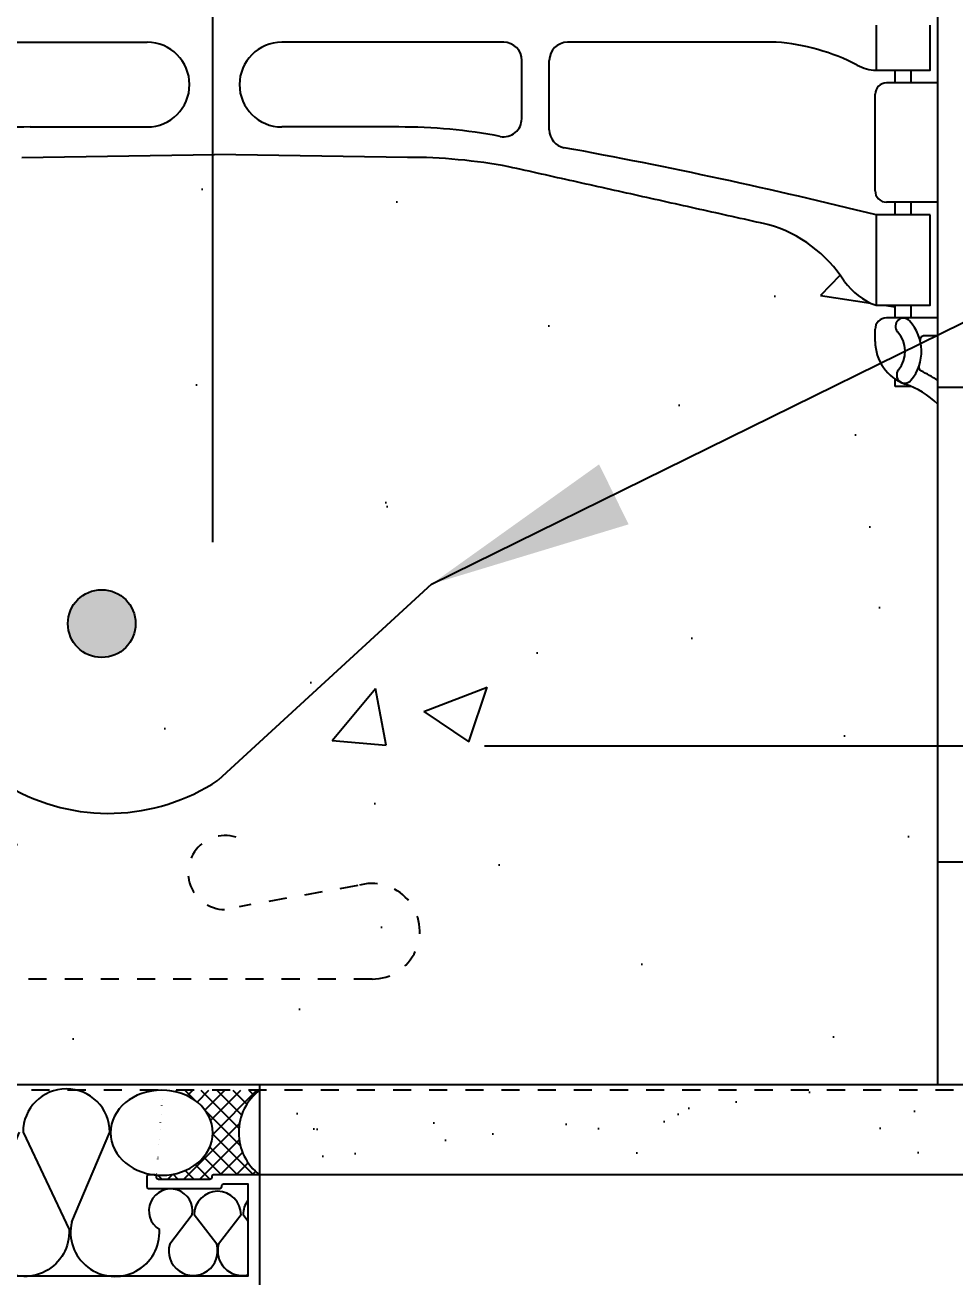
# Model space of a CAD drawing. Header units: inches. Extents: x 2782.4 to 2836.8, y 334.8 to 431.6.
# Drawn here: x 2808.41 to 2813.55, y 409.83 to 416.75 of the extents above; entities that cross this region are included whole.
import ezdxf

# ---------------------------------------------------------------- set-up
doc = ezdxf.new("R2010")
doc.units = ezdxf.units.IN
doc.header["$LTSCALE"] = 0.5
doc.header["$MEASUREMENT"] = 0
doc.linetypes.add('DASHED2', pattern=[0.375, 0.25, -0.125])
doc.layers.get('Defpoints').update_dxf_attribs({"linetype": 'CONTINUOUS'})
for name, color, linetype in [('HATCH', 12, 'CONTINUOUS'), ('LINE18', 9, 'CONTINUOUS'), ('line25', 2, 'CONTINUOUS'), ('LINE50', 5, 'CONTINUOUS'), ('LINE65', 3, 'CONTINUOUS'), ('LINE9', 9, 'CONTINUOUS'), ('TEXT', 4, 'CONTINUOUS'), ('Web_Edge', 9, 'CONTINUOUS')]:
    doc.layers.add(name, color=color, linetype=linetype)
doc.styles.add('DIM', font='romans.shx', dxfattribs={"width": 0.7})
doc.dimstyles.new('ext_12', dxfattribs={"dimscale": 12, "dimtxt": 0.09375, "dimasz": 0.09375, "dimexe": 0.09375, "dimexo": 0.0625, "dimgap": 0.0625, "dimtad": 1, "dimdec": 1, "dimzin": 3, "dimdsep": 46, "dimlunit": 4, "dimtxsty": 'DIM', "dimcen": 0.09, "dimdle": 0.09375, "dimclrt": 4, "dimadec": 0, "dimazin": 0, "dimtfac": 1, "dimtdec": 1, "dimtmove": 2, "dimatfit": 3, "dimfxl": 1, "dimfrac": 2, "dimtolj": 1, "dimtzin": 0, "dimarcsym": 0})
doc.dimstyles.new('ext_8', dxfattribs={"dimscale": 8, "dimtxt": 0.09375, "dimasz": 0.09375, "dimexe": 0.09375, "dimexo": 0.0625, "dimgap": 0.0625, "dimtad": 1, "dimdec": 1, "dimzin": 3, "dimdsep": 46, "dimlunit": 4, "dimtxsty": 'DIM', "dimcen": 0.09, "dimdle": 0.09375, "dimclrt": 4, "dimadec": 0, "dimazin": 0, "dimtfac": 1, "dimtdec": 1, "dimtmove": 2, "dimatfit": 3, "dimfxl": 1, "dimfrac": 2, "dimtolj": 1, "dimtzin": 0, "dimarcsym": 0})

# ---------------------------------------------------------------- blocks, each defined once
blk = doc.blocks.new('*D4')
at = {"layer": 'Defpoints', "color": 0, "transparency": 16777216}
for p in [(2810.451297554225, 412.7671286895438), (2822.173199379615, 412.7671286895438), (2816.083033801832, 411.2671286895438)]:
    blk.add_point(p, dxfattribs=at)
at = {"layer": 'TEXT', "color": 0, "lineweight": -2, "transparency": 16777216}
for p, q in [((2822.173199379615, 413.5171286895438), (2822.173199379615, 414.2671286895438)), ((2810.951297554225, 412.7671286895438), (2822.923199379615, 412.7671286895438)), ((2822.173199379615, 411.2671286895438), (2822.173199379615, 412.7671286895438)), ((2816.583033801832, 411.2671286895438), (2822.923199379615, 411.2671286895438)), ((2822.173199379615, 410.5171286895438), (2822.173199379615, 409.7671286895438))]:
    blk.add_line(p, q, dxfattribs=at)
at = {"layer": 'TEXT', "color": 0, "transparency": 16777216}
for points in [[(2822.048199379615, 413.5171286895438), (2822.298199379615, 413.5171286895438), (2822.173199379615, 412.7671286895438)], [(2822.048199379615, 410.5171286895438), (2822.298199379615, 410.5171286895438), (2822.173199379615, 411.2671286895438)]]:
    blk.add_solid(points, dxfattribs=at)
at = {"layer": 'TEXT', "color": 4, "transparency": 16777216, "insert": (2824.82596182273, 413.5171286895442), "char_height": 0.75, "attachment_point": 5, "rotation": 90, "style": 'DIM'}
blk.add_mtext('\\A1;1 1/2" \\P (38mm)MIN. \\PCOVER', dxfattribs=at)

msp = doc.modelspace()

# ---------------------------------------------------------------- hatches: boundary and pattern name
at = {"layer": 'HATCH'}
h = msp.add_hatch(dxfattribs=at)
h.set_pattern_fill('AR-CONC', color=256, scale=0.5)
h.set_pattern_definition([(49.99999999999999, (0, 0), (3.586300913003767, -0.3137606749129755), [0.375, -4.125]), (355, (0, 0), (-0.693756668065, 3.760960668500059), [0.3, -3.3]), (100.45144446, (0.298858405, -0.02614672), (2.89254423363556, 3.447199954843147), [0.3187009599999999, -3.505710559999999]), (46.18420000000001, (0, 1), (5.336206653357862, -0.8275964039653827), [0.5625, -6.1875]), (96.63563549, (0.444683725, 0.931033465), (4.673309728371142, 4.870593003872752), [0.47805171, -5.258568799999999]), (351.1841639899999, (0, 1), (4.673309725273866, 4.870593001349951), [0.45, -4.950000005]), (21, (0.5, 0.75), (2.984535260592308, -2.013094453326694), [0.375, -4.125]), (326.0000000000001, (0.5, 0.75), (1.216576659607909, 3.625750225234265), [0.3, -3.3]), (71.45144474, (0.74871127, 0.58224213), (4.201111883649856, 1.612655764031769), [0.31870095, -3.50571056]), (37.50000000000001, (0, 0), (0.06079927658645334, 1.664469269156557), [0, -3.26, 0, -3.35, 0, -3.3125]), (7.499999999999999, (0, 0), (1.315347687210743, 1.972058559411801), [0, -1.91, 0, -3.185, 0, -1.2625]), (327.5, (-1.115, 0), (2.669112180862045, -0.1127743586718988), [0, -1.25, 0, -3.9, 0, -5.175]), (317.5, (-1.615, 0), (2.915930846711931, 0.5005249116615886), [0, -1.625, 0, -2.59, 0, -3.675])])
h.paths.add_polyline_path([(2813.458033801832, 376.7504272127813, 0.08841615068618104), (2813.312030804973, 376.8477389052351), (2813.222030804973, 376.8477389052283), (2813.22203080497, 376.8894649651524, -0.249069420179812), (2813.112030804954, 377.0965881169219), (2813.11203080495, 377.164088116932, -0.4142135623889391), (2813.17453080495, 377.2265881169353), (2813.222030804948, 377.2265881169353), (2813.222030804944, 377.2965881169353), (2813.117030804958, 377.2965881169353, 0.08534784463986686), (2812.787571282414, 377.2210695351974, -0.6696014941114814), (2812.655068883663, 377.341351231895, 2.087231407574851), (2812.221169453742, 377.1165339736464, -1), (2812.057740882335, 376.708010899576, -0.2134499129900042), (2811.66551512156, 377.0972113665574, -0.0682259172227095), (2811.529817298695, 377.725077908582, 1.753170910263067), (2811.07887970678, 377.4284697733531, -0.9407930192592948), (2810.875367170101, 377.0452065534728, -0.173074760622398), (2810.529458847565, 377.4118635929797), (2810.386821005385, 377.7987084487118, 1.612473537252419), (2809.955277840865, 377.439120249008, -0.734872412987619), (2809.932174237272, 376.9280814023041, -0.06847526280383137), (2809.458033801833, 376.8660184330884, -0.06847526280383373), (2808.983893366393, 376.9280814023041, -0.7348724129875664), (2808.9607897628, 377.439120249008, 1.612473537252487), (2808.52924659828, 377.7987084487118), (2808.3866087561, 377.4118635929797, -0.173074760622401), (2808.040700433565, 377.0452065534728, -0.9407930192593245), (2807.837187896885, 377.4284697733531, 1.753170910262952), (2807.38625030497, 377.725077908582, -0.06822591722271334), (2807.250552482106, 377.0972113665574, -0.2134499129899461), (2806.85832672133, 376.7080108995761, -1), (2806.694898149923, 377.1165339736464, 2.087231407574195), (2806.260998720002, 377.3413512318951, -0.6696014941109395), (2806.128496321252, 377.2210695351973, 0.08534784463992161), (2805.799036798707, 377.2965881169353), (2805.694036798722, 377.2965881169353), (2805.694036798717, 377.2265881169353), (2805.741536798715, 377.2265881169353, -0.4142135623889391), (2805.804036798715, 377.164088116932), (2805.804036798711, 377.0965881169219, -0.2490694201798118), (2805.694036798695, 376.8894649651524), (2805.694036798693, 376.8477389052283), (2805.604036798692, 376.8477389052351, 0.08841615068674322), (2805.458033801832, 376.7504272127806), (2805.458033801832, 374.7160004700258), (2808.583033801833, 374.7160004700258), (2809.583033801833, 373.7160004700258), (2809.583033801833, 375.7160004700258), (2810.583033801833, 374.7160004700258), (2813.458033801832, 374.7160004700258)])
edge = h.paths.add_edge_path()
edge.add_arc((2813.112030804944, 386.1283419680588), 0.5000000000000328, 46.21088882975062, 66.4218215181261)
edge.add_line((2813.312030804973, 386.5865995375416), (2813.222030804973, 386.5865995375347))
edge.add_line((2813.222030804973, 386.5865995375347), (2813.22203080497, 386.6283255974589))
edge.add_arc((2813.362030804954, 386.8354487492418), 0.2500000000000085, 180.0000000030875, 235.94420226187, ccw=False)
edge.add_line((2813.112030804954, 386.8354487492283), (2813.11203080495, 386.9029487492384))
edge.add_arc((2813.17453080495, 386.9029487492418), 0.06250000000000001, 90, 180.0000000030745, ccw=False)
edge.add_line((2813.17453080495, 386.9654487492418), (2813.222030804948, 386.9654487492418))
edge.add_line((2813.222030804948, 386.9654487492418), (2813.222030804944, 387.0354487492418))
edge.add_line((2813.222030804944, 387.0354487492418), (2813.117030804959, 387.0354487492418))
edge.add_arc((2813.239439456116, 387.3780526117621), 0.3638149041640898, 214.9775137478238, 250.33874127360258, ccw=False)
edge.add_arc((2812.316320560798, 386.7668225604278), 0.7434990637612445, 32.79191652797785, 73.810711457191)
edge.add_spline(control_points=[(2812.523616705085, 387.4808387831968), (2811.086166705085, 387.8012987831968)], knot_values=[0, 0, 1, 1], degree=1, periodic=0)
edge.add_arc((2810.529828857062, 384.8696939755789), 2.983926699701676, 79.25461642974707, 90.0994654645013)
edge.add_line((2810.524648763368, 387.8536161789585), (2809.458033801833, 387.8693686783872))
edge.add_line((2809.458033801833, 387.8693686783872), (2808.391418840298, 387.8536161789585))
edge.add_arc((2808.386238746604, 384.8696939755789), 2.983926699701673, 89.9005345354987, 100.7453835702529)
edge.add_spline(control_points=[(2807.82990089858, 387.8012987831968), (2806.39245089858, 387.4808387831968)], knot_values=[0, 0, 1, 1], degree=1, periodic=0)
edge.add_arc((2806.599747042867, 386.7668225604277), 0.7434990637612444, 106.1892885428078, 147.2080834721117)
edge.add_arc((2805.676628147549, 387.3780526117621), 0.3638149041640897, 289.6612587263975, 325.0224862519841, ccw=False)
edge.add_line((2805.799036798706, 387.0354487492418), (2805.694036798722, 387.0354487492418))
edge.add_line((2805.694036798722, 387.0354487492418), (2805.694036798717, 386.9654487492418))
edge.add_line((2805.694036798717, 386.9654487492418), (2805.741536798715, 386.9654487492418))
edge.add_arc((2805.741536798715, 386.9029487492418), 0.06250000000000001, -3.074489995924523e-09, 90, ccw=False)
edge.add_line((2805.804036798715, 386.9029487492384), (2805.804036798711, 386.8354487492283))
edge.add_arc((2805.554036798711, 386.8354487492418), 0.2500000000000085, 304.05579773812997, 359.9999999969125, ccw=False)
edge.add_line((2805.694036798695, 386.6283255974589), (2805.694036798693, 386.5865995375347))
edge.add_line((2805.694036798693, 386.5865995375347), (2805.604036798692, 386.5865995375416))
edge.add_arc((2805.804036798721, 386.1283419680588), 0.5000000000000326, 113.5781784818739, 133.7891111703096)
edge.add_line((2805.458033801832, 386.4892878450871), (2805.458033801832, 380.9427490210898))
edge.add_arc((2805.804036798721, 381.3036948981181), 0.5000000000000328, 226.2108888296905, 246.4218215181261)
edge.add_line((2805.604036798692, 380.8454373286353), (2805.694036798693, 380.8454373286422))
edge.add_line((2805.694036798693, 380.8454373286422), (2805.694036798695, 380.803711268718))
edge.add_arc((2805.554036798711, 380.5965881169351), 0.2500000000000085, 3.087507138843648e-09, 55.944202261869975, ccw=False)
edge.add_line((2805.804036798711, 380.5965881169486), (2805.804036798715, 380.5290881169385))
edge.add_arc((2805.741536798715, 380.5290881169351), 0.06250000000000001, -90, 3.074489995924523e-09, ccw=False)
edge.add_line((2805.741536798715, 380.4665881169351), (2805.694036798717, 380.4665881169351))
edge.add_line((2805.694036798717, 380.4665881169351), (2805.694036798722, 380.3965881169351))
edge.add_line((2805.694036798722, 380.3965881169351), (2805.799036798706, 380.3965881169351))
edge.add_arc((2805.676628147549, 380.0539842544148), 0.3638149041640899, 34.97751374792358, 70.33874127360252, ccw=False)
edge.add_arc((2806.599747042867, 380.6652143057491), 0.7434990637612446, 212.7919165279294, 253.810711457191)
edge.add_spline(control_points=[(2806.39245089858, 379.9511980829801), (2807.82990089858, 379.63073808298)], knot_values=[0, 0, 1, 1], degree=1, periodic=0)
edge.add_arc((2808.386238746604, 382.562342890598), 2.983926699701683, 259.254616429747, 270.0994654645012)
edge.add_line((2808.391418840298, 379.5784206872183), (2809.458033801833, 379.5626681877897))
edge.add_line((2809.458033801833, 379.5626681877897), (2810.524648763368, 379.5784206872183))
edge.add_arc((2810.529828857062, 382.562342890598), 2.983926699701683, 269.9005345354987, 280.7453835702529)
edge.add_spline(control_points=[(2811.086166705085, 379.63073808298), (2812.523616705085, 379.9511980829801)], knot_values=[0, 0, 1, 1], degree=1, periodic=0)
edge.add_arc((2812.316320560798, 380.6652143057491), 0.7434990637612441, 286.189288542809, 327.2080834720669)
edge.add_arc((2813.239439456116, 380.0539842544148), 0.3638149041640897, 109.66125872639739, 145.0224862520838, ccw=False)
edge.add_line((2813.117030804959, 380.3965881169351), (2813.222030804944, 380.3965881169351))
edge.add_line((2813.222030804944, 380.3965881169351), (2813.222030804948, 380.4665881169351))
edge.add_line((2813.222030804948, 380.4665881169351), (2813.17453080495, 380.4665881169351))
edge.add_arc((2813.17453080495, 380.5290881169351), 0.06250000000000001, 179.9999999969255, 270, ccw=False)
edge.add_line((2813.11203080495, 380.5290881169385), (2813.112030804954, 380.5965881169486))
edge.add_arc((2813.362030804954, 380.5965881169351), 0.2500000000000084, 124.05579773813, 179.9999999969125, ccw=False)
edge.add_line((2813.22203080497, 380.803711268718), (2813.222030804973, 380.8454373286422))
edge.add_line((2813.222030804973, 380.8454373286422), (2813.312030804973, 380.8454373286353))
edge.add_arc((2813.112030804944, 381.3036948981181), 0.5000000000000334, 293.5781784818739, 313.7891111702269)
edge.add_line((2813.458033801833, 380.9427490210892), (2813.458033801833, 386.4892878450873))
h.paths.add_polyline_path([(2813.458033801833, 392.5707445832616), (2805.506581758938, 392.5707445832618, -0.1719862339620889), (2805.520533801834, 392.5313828523419), (2805.520533801838, 391.0707445832611, 0.4142135623722708), (2805.583033801838, 391.0082445832613), (2807.562521834059, 391.0082445832613, 0.5259178636787063), (2807.781117772328, 391.3485772229668), (2807.292269393931, 391.8890833166, -1.066786916872762), (2807.634424938685, 392.2724781709467), (2809.198921527711, 390.5484971432107, -0.03706645187292399), (2809.458033801832, 390.5660184330885, -0.0684752628037962), (2809.932174237272, 390.5039554638729, -0.7348724129893065), (2809.955277840865, 389.9929166171686, 1.612473537250747), (2810.386821005385, 389.6333284174651), (2810.529458847565, 390.0201732731971, -0.1730747606222712), (2810.8753671701, 390.3868303127039, -0.9407930192605632), (2811.078879706781, 390.0035670928239, 1.753170910262281), (2811.529817298695, 389.7069589575943, -0.0682259172227729), (2811.66551512156, 390.3348254996195, -0.2134499129901361), (2812.057740882336, 390.724025966601, -1), (2812.221169453742, 390.3155028925304, 2.087231407574891), (2812.655068883663, 390.0906856342819, -0.6696014941288025), (2812.787571282418, 390.2109673309778, 0.08534784463880911), (2813.117030804958, 390.1354487492416), (2813.222030804944, 390.1354487492416), (2813.222030804948, 390.2054487492416), (2813.17453080495, 390.2054487492416, -0.4142135623889552), (2813.11203080495, 390.2679487492449), (2813.112030804954, 390.335448749255, -0.2490694201798126), (2813.22203080497, 390.5425719010245), (2813.222030804973, 390.5842979609486), (2813.312030804973, 390.5842979609417, 0.08841615068667583), (2813.458033801833, 390.6816096533962)])
h.paths.add_polyline_path([(2807.634424938685, 392.2724781709467, 1.066786916872764), (2807.292269393931, 391.8890833166), (2807.781117772328, 391.3485772229668, -0.5462067854620231), (2807.547050641079, 391.0082445832613), (2805.583033801838, 391.0082445832613, -0.4142135623722708), (2805.520533801838, 391.0707445832611), (2805.520533801834, 392.5313828523419, 0.1719862339621062), (2805.506581758938, 392.5707445832618), (2805.458033801832, 392.5707445832618), (2805.458033801832, 392.4615057280445), (2805.458033801832, 390.6816096533963, 0.08841615068674252), (2805.604036798692, 390.5842979609417), (2805.694036798693, 390.5842979609486), (2805.694036798695, 390.5425719010245, -0.2490694201798126), (2805.804036798711, 390.335448749255), (2805.804036798715, 390.2679487492449, -0.4142135623889365), (2805.741536798715, 390.2054487492416), (2805.694036798717, 390.2054487492416), (2805.694036798722, 390.1354487492416), (2805.799036798707, 390.1354487492416, 0.0853478446399415), (2806.128496321252, 390.2109673309795, -0.6696014941172996), (2806.260998720002, 390.0906856342805, 2.087231407575111), (2806.694898149922, 390.315502892531, -1), (2806.858326721328, 390.7240259666015, -0.2134499129908741), (2807.250552482106, 390.3348254996191, -0.06822591722266633), (2807.38625030497, 389.7069589575949, 1.753170910261442), (2807.837187896886, 390.0035670928235, -0.9407930192604584), (2808.040700433565, 390.3868303127041, -0.1730747606224411), (2808.3866087561, 390.0201732731971), (2808.52924659828, 389.6333284174651, 1.612473537253424), (2808.9607897628, 389.992916617169, -0.7348724129938999), (2808.983893366398, 390.503955463874, -0.03132929295420915), (2809.198921527711, 390.5484971432107)])
edge = h.paths.add_edge_path()
edge.add_arc((2813.112030804944, 414.2972995397617), 0.5000000000000328, 46.21088882989348, 66.4218215181261)
edge.add_line((2813.312030804973, 414.7555571092445), (2813.222030804973, 414.7555571092376))
edge.add_line((2813.222030804973, 414.7555571092376), (2813.22203080497, 414.7972831691617))
edge.add_arc((2813.362030804954, 415.0044063209447), 0.2500000000000085, 180.0000000030875, 235.9442022618774, ccw=False)
edge.add_line((2813.112030804954, 415.0044063209312), (2813.11203080495, 415.0719063209413))
edge.add_arc((2813.17453080495, 415.0719063209447), 0.06250000000000001, 90, 180.0000000030745, ccw=False)
edge.add_line((2813.17453080495, 415.1344063209447), (2813.222030804948, 415.1344063209447))
edge.add_line((2813.222030804948, 415.1344063209447), (2813.222030804944, 415.2044063209447))
edge.add_line((2813.222030804944, 415.2044063209447), (2813.117030804959, 415.2044063209447))
edge.add_arc((2813.239439456116, 415.5470101834651), 0.3638149041640899, 214.9775137488124, 250.33874127367602, ccw=False)
edge.add_arc((2812.316320560798, 414.9357801321307), 0.7434990637612444, 32.79191652752093, 73.810711457191)
edge.add_spline(control_points=[(2812.523616705085, 415.6497963548997), (2811.086166705085, 415.9702563548997)], knot_values=[0, 0, 1, 1], degree=1, periodic=0)
edge.add_arc((2810.529828857062, 413.0386515472818), 2.983926699701677, 79.25461642974707, 90.0994654645013)
edge.add_line((2810.524648763368, 416.0225737506614), (2809.458033801833, 416.0383262500901))
edge.add_line((2809.458033801833, 416.0383262500901), (2808.391418840298, 416.0225737506614))
edge.add_arc((2808.386238746604, 413.0386515472818), 2.983926699701674, 89.9005345354987, 100.7453835702529)
edge.add_spline(control_points=[(2807.82990089858, 415.9702563548997), (2806.39245089858, 415.6497963548997)], knot_values=[0, 0, 1, 1], degree=1, periodic=0)
edge.add_arc((2806.599747042867, 414.9357801321307), 0.7434990637612444, 106.189288542809, 147.2080834719032)
edge.add_arc((2805.676628147549, 415.547010183465), 0.3638149041640897, 289.6612587263975, 325.0224862524197, ccw=False)
edge.add_line((2805.799036798706, 415.2044063209447), (2805.694036798722, 415.2044063209447))
edge.add_line((2805.694036798722, 415.2044063209447), (2805.694036798717, 415.1344063209447))
edge.add_line((2805.694036798717, 415.1344063209447), (2805.741536798715, 415.1344063209447))
edge.add_arc((2805.741536798715, 415.0719063209447), 0.06250000000000001, -3.074489995924523e-09, 90, ccw=False)
edge.add_line((2805.804036798715, 415.0719063209413), (2805.804036798711, 415.0044063209312))
edge.add_arc((2805.554036798711, 415.0044063209447), 0.2500000000000085, 304.05579773812264, 359.9999999969125, ccw=False)
edge.add_line((2805.694036798695, 414.7972831691617), (2805.694036798693, 414.7555571092376))
edge.add_line((2805.694036798693, 414.7555571092376), (2805.604036798692, 414.7555571092445))
edge.add_arc((2805.804036798721, 414.2972995397617), 0.5000000000000326, 113.5781784818739, 133.7891111703922)
edge.add_line((2805.458033801832, 414.6582454167894), (2805.458033801831, 410.8940218614105))
edge.add_line((2805.458033801831, 410.8940218614105), (2813.458033801832, 410.8940218614104))
edge.add_line((2813.458033801832, 410.8940218614104), (2813.458033801832, 414.6582454167911))
h.paths.add_polyline_path([(2813.458033801832, 421.6238366370977), (2813.458033801832, 424.3971060490975, 0.08841615068591056), (2813.312030804973, 424.4944177415509), (2813.222030804973, 424.4944177415441), (2813.22203080497, 424.5361438014681, -0.2490694201798163), (2813.112030804954, 424.7432669532377), (2813.11203080495, 424.8107669532478, -0.4142135623889365), (2813.17453080495, 424.8732669532511), (2813.222030804948, 424.8732669532511), (2813.222030804944, 424.9432669532511), (2813.117030804958, 424.9432669532511, 0.08534784463798732), (2812.787571282421, 424.8677483715164, -0.6696014940818211), (2812.655068883661, 424.9880300681996, 2.087231407631224), (2812.221169453744, 424.7632128099616, -1), (2812.057740882338, 424.3546897358908, -0.2134499129922917), (2811.665515121559, 424.7438902028761, -0.06822591722232456), (2811.529817298695, 425.3717567448972, 1.753170910253179), (2811.078879706777, 425.0751486096711, -0.9407930192709673), (2810.875367170097, 424.6918853897903, -0.1730747606211428), (2810.529458847565, 425.0585424292956), (2810.386821005385, 425.4453872850276, 1.612473537273199), (2809.955277840871, 425.0857990853216, -0.7348724130496707), (2809.932174237225, 424.5747602386072, -0.06847526279647749), (2809.458033801836, 424.5126972694043, -0.06847526280423508), (2808.983893366394, 424.5747602386198, -0.7348724129933267), (2808.960789762803, 425.085799085325, 1.612473537243681), (2808.52924659828, 425.4453872850276), (2808.3866087561, 425.0585424292955, -0.1730747606215887), (2808.040700433567, 424.6918853897896, -0.9407930192803453), (2807.837187896873, 425.075148609663, 1.753170910253518), (2807.386250304972, 425.371756744915, -0.06822591722420321), (2807.250552482107, 424.7438902028762, -0.2134499129886254), (2806.858326721337, 424.3546897358943, -1), (2806.694898149929, 424.7632128099645, 2.087231407537943), (2806.260998720001, 424.9880300682132, -0.6696014941615723), (2806.128496321242, 424.867748371517, 0.08534784463744173), (2805.799036798707, 424.9432669532511), (2805.694036798722, 424.9432669532511), (2805.694036798717, 424.8732669532511), (2805.741536798715, 424.8732669532511, -0.4142135623889198), (2805.804036798715, 424.8107669532478), (2805.804036798711, 424.7432669532377, -0.2490694201798163), (2805.694036798695, 424.5361438014681), (2805.694036798693, 424.4944177415441), (2805.604036798692, 424.4944177415509, 0.08841615068693862), (2805.458033801832, 424.3971060490961), (2805.458033801832, 421.6238366370977), (2805.458033801832, 418.8505672250994, 0.08841615068690367), (2805.604036798692, 418.7532555326446), (2805.694036798693, 418.7532555326515), (2805.694036798695, 418.7115294727274, -0.2490694201798163), (2805.804036798711, 418.5044063209579), (2805.804036798715, 418.4369063209478, -0.4142135623889365), (2805.741536798715, 418.3744063209444), (2805.694036798717, 418.3744063209444), (2805.694036798722, 418.3044063209445), (2805.799036798707, 418.3044063209445, 0.08534784463951524), (2806.12849632125, 418.3799249026818, -0.669601494102945), (2806.260998720003, 418.2596432059874, 2.08723140758361), (2806.694898149924, 418.4844604642331, -1), (2806.858326721322, 418.892983538307, -0.213449912995267), (2807.250552482107, 418.5037830713182, -0.06822591722215796), (2807.38625030497, 417.8759165292985, 1.753170910266227), (2807.837187896885, 418.1725246645268, -0.9407930192554902), (2808.04070043356, 418.5557878844095, -0.1730747606242831), (2808.3866087561, 418.1891308449), (2808.52924659828, 417.802285989168, 1.612473537256417), (2808.960789762799, 418.1618741888722, -0.7348724129824025), (2808.983893366391, 418.672913035575, -0.06847526280394343), (2809.458033801831, 418.7349760047913, -0.06847526280373313), (2809.93217423727, 418.6729130355762, -0.7348724130041594), (2809.955277840858, 418.1618741888687, 1.612473537230474), (2810.386821005385, 417.802285989168), (2810.529458847565, 418.1891308449, -0.1730747606222691), (2810.8753671701, 418.5557878844068, -0.94079301925644), (2811.078879706778, 418.1725246645254, 1.75317091023505), (2811.529817298695, 417.8759165292919, -0.06822591722318994), (2811.665515121559, 418.5037830713211, -0.2134499129908642), (2812.057740882336, 418.8929835383041, -1), (2812.22116945373, 418.4844604642282, 2.087231407513286), (2812.655068883664, 418.2596432059835, -0.669601494120518), (2812.787571282415, 418.379924902682, 0.08534784463966286), (2813.117030804958, 418.3044063209445), (2813.222030804944, 418.3044063209445), (2813.222030804948, 418.3744063209444), (2813.17453080495, 418.3744063209444, -0.4142135623889219), (2813.11203080495, 418.4369063209478), (2813.112030804954, 418.5044063209579, -0.2490694201798163), (2813.22203080497, 418.7115294727274), (2813.222030804973, 418.7532555326515), (2813.312030804973, 418.7532555326446, 0.08841615068602404), (2813.458033801832, 418.8505672250982)])
edge = h.paths.add_edge_path()
edge.add_line((2813.458033801831, 428.5894278574041), (2813.458033801831, 430.6147790164489))
edge.add_line((2813.458033801831, 430.6147790164489), (2810.583033801833, 430.6147790164489))
edge.add_line((2810.583033801833, 430.6147790164489), (2809.583033801833, 431.6147790164489))
edge.add_line((2809.583033801833, 431.6147790164489), (2809.583033801833, 429.6147790164489))
edge.add_line((2809.583033801833, 429.6147790164489), (2808.583033801833, 430.6147790164489))
edge.add_line((2808.583033801833, 430.6147790164489), (2805.458033801831, 430.6147790164489))
edge.add_line((2805.458033801831, 430.6147790164489), (2805.458033801831, 428.5894278574063))
edge.add_arc((2805.804036798721, 428.9503737344339), 0.5000000000000328, 226.2108888295611, 246.4218215181261)
edge.add_line((2805.604036798692, 428.4921161649511), (2805.694036798693, 428.492116164958))
edge.add_line((2805.694036798693, 428.492116164958), (2805.694036798695, 428.4503901050339))
edge.add_arc((2805.554036798711, 428.2432669532509), 0.2500000000000085, 3.087507138843648e-09, 55.94420226187742, ccw=False)
edge.add_line((2805.804036798711, 428.2432669532644), (2805.804036798715, 428.1757669532543))
edge.add_arc((2805.741536798715, 428.1757669532509), 0.06250000000000001, -90, 3.074489995924523e-09, ccw=False)
edge.add_line((2805.741536798715, 428.1132669532509), (2805.694036798717, 428.1132669532509))
edge.add_line((2805.694036798717, 428.1132669532509), (2805.694036798722, 428.0432669532509))
edge.add_line((2805.694036798722, 428.0432669532509), (2805.799036798706, 428.0432669532509))
edge.add_arc((2805.676628147548, 427.7006630907309), 0.3638149041640898, 34.9775137455664, 70.33874127344961, ccw=False)
edge.add_arc((2806.599747042867, 428.3118931420649), 0.7434990637612446, 212.7919165290217, 253.810711457191)
edge.add_spline(control_points=[(2806.39245089858, 427.5978769192959), (2807.82990089858, 427.2774169192958)], knot_values=[0, 0, 1, 1], degree=1, periodic=0)
edge.add_arc((2808.386238746604, 430.2090217269138), 2.983926699701684, 259.254616429747, 270.0994654645012)
edge.add_line((2808.391418840298, 427.2250995235341), (2809.458033801833, 427.2093470241055))
edge.add_line((2809.458033801833, 427.2093470241055), (2810.524648763368, 427.2250995235341))
edge.add_arc((2810.529828857062, 430.2090217269138), 2.983926699701684, 269.9005345354987, 280.7453835702529)
edge.add_spline(control_points=[(2811.086166705085, 427.2774169192958), (2812.523616705085, 427.5978769192959)], knot_values=[0, 0, 1, 1], degree=1, periodic=0)
edge.add_arc((2812.316320560798, 428.3118931420649), 0.7434990637612444, 286.1892885427741, 327.2080834723417)
edge.add_arc((2813.239439456116, 427.7006630907306), 0.36381490416409, 109.66125872639739, 145.0224862514751, ccw=False)
edge.add_line((2813.117030804959, 428.0432669532509), (2813.222030804944, 428.0432669532509))
edge.add_line((2813.222030804944, 428.0432669532509), (2813.222030804948, 428.1132669532509))
edge.add_line((2813.222030804948, 428.1132669532509), (2813.17453080495, 428.1132669532509))
edge.add_arc((2813.17453080495, 428.1757669532509), 0.06250000000000001, 179.9999999969255, 270, ccw=False)
edge.add_line((2813.11203080495, 428.1757669532543), (2813.112030804954, 428.2432669532644))
edge.add_arc((2813.362030804954, 428.2432669532509), 0.2500000000000085, 124.05579773812269, 179.9999999969125, ccw=False)
edge.add_line((2813.22203080497, 428.4503901050339), (2813.222030804973, 428.492116164958))
edge.add_line((2813.222030804973, 428.492116164958), (2813.312030804973, 428.4921161649511))
edge.add_arc((2813.112030804944, 428.9503737344339), 0.5000000000000334, 293.5781784818739, 313.7891111700374)
h = msp.add_hatch(dxfattribs=at)
h.set_pattern_fill('AR-SAND', color=256, scale=0.5)
h.set_pattern_definition([(37.50000000000001, (87.31999724219668, -130.4942218272208), (-0.03149667905480408, 0.9634118845065793), [0, -0.76, 0, -0.85, 0, -0.8125]), (7.499999999999999, (87.31999724219668, -130.4942218272208), (0.8848883526338636, 1.41107303261487), [0, -0.41, 0, -0.685, 0, -0.2625]), (327.5, (86.7049972421969, -130.4942218272208), (1.557070930875748, 0.002829526768482471), [0, -0.25, 0, -0.9, 0, -1.175]), (317.5, (86.7049972421969, -130.4942218272208), (1.503063302286147, 0.4388377824671247), [0, -0.125, 0, -0.59, 0, -0.675])])
h.paths.add_polyline_path([(2816.583033801832, 410.8940218614103), (2816.083033801832, 410.8940218614103), (2809.708000151511, 410.894023749311), (2809.708000151511, 410.3941681191674), (2816.583033801832, 410.3940218614103)])
h.paths.add_polyline_path([(2816.583033801832, 430.6238366370977), (2816.083033801831, 430.6238366370977), (2816.083033801832, 421.6238366370977), (2816.083033801832, 412.3940218614103), (2816.083033801832, 410.8940218614103), (2816.583033801832, 410.8940218614103)])
h = msp.add_hatch(dxfattribs=at)
h.set_pattern_fill('INSUL', color=256, scale=7, style=0)
h.set_pattern_definition([(0, (0, 0), (0, 2.625), []), (0, (0, 0.875), (0, 2.625), [0.875, -0.875]), (0, (0, 1.75), (0, 2.625), [0.875, -0.875])])
h.paths.add_polyline_path([(2805.458033801832, 421.6238366370977), (2804.770533801832, 421.6238366370977), (2804.770533801832, 421.1238366370977), (2803.270533801832, 421.1238366370977), (2803.270533801832, 421.6238366370977), (2802.833033801832, 421.6238366370977), (2802.833033801832, 410.8940218614105), (2805.458033801831, 410.8940218614105)])
h.paths.add_polyline_path([(2816.083033801832, 421.6238366370977), (2815.645533801832, 421.6238366370977), (2815.645533801832, 421.1238366370977), (2814.145533801832, 421.1238366370977), (2814.145533801832, 421.6238366370977), (2813.708033801832, 421.6238366370977), (2813.458033801832, 421.6238366370977), (2813.458033801832, 410.8940218614104), (2816.083033801832, 410.8940218614104)])
h = msp.add_hatch(dxfattribs=at)
h.set_pattern_fill('ANSI37', color=256, scale=0.5)
h.set_pattern_definition([(45, (85.31999724219668, -130.4942218272208), (-0.04419417382415922, 0.04419417382415922), []), (135, (85.31999724219668, -130.4942218272208), (-0.04419417382415922, -0.04419417382415922), [])])
edge = h.paths.add_edge_path()
edge.add_line((2809.708000151511, 410.8627718614104), (2809.173086587359, 410.8627718614104))
edge.add_ellipse((2809.165621118596, 410.6273206371298), major_axis=(0.2825336774749303, 0), ratio=0.8336473878611741, start_angle=623.0829798558104, end_angle=808.4858808845431, ccw=False)
edge.add_arc((2809.128000151511, 410.3841700070679), 0.009999999999875442, 0, 68.93084636959458, ccw=False)
edge.add_line((2809.138000151511, 410.3841700070679), (2809.138000151511, 410.3791700070679))
edge.add_arc((2809.148000151511, 410.3791700070679), 0.01000000000010282, 180, 270)
edge.add_line((2809.148000151511, 410.3691700070678), (2809.433000151511, 410.3691700070678))
edge.add_arc((2809.433000151511, 410.3791700070678), 0.00999999999993584, 270, 360)
edge.add_line((2809.443000151511, 410.3791700070678), (2809.443000151511, 410.3841700070678))
edge.add_arc((2809.453000151511, 410.3841700070678), 0.01000000000010548, 90, 180, ccw=False)
edge.add_line((2809.453000151511, 410.3941700070679), (2809.708000151511, 410.3941700070679))
edge.add_arc((2809.886629754725, 410.628470934239), 0.2946276626821766, 127.3216770494383, 232.6783229505348, ccw=False)
at = {"layer": 'LINE65'}
msp.add_hatch(color=256, dxfattribs=at).paths.add_polyline_path([(2809.021723771211, 413.4437399867198, 1), (2808.646723771211, 413.4437399867198, 1)])

# ---------------------------------------------------------------- linework, layer by layer
at = {"layer": 'HATCH', "color": 4, "linetype": 'DASHED2', "ltscale": 0.5}
msp.add_line((2816.145533801832, 410.8627718614105), (2808.428685027396, 410.8627718614104), dxfattribs=at)
at = {"layer": 'HATCH'}
for p, q in [((2808.667964283487, 410.1339585292276), (2808.878662884275, 410.6302405424202)), ((2809.334665825284, 410.1734742627964), (2809.210320826058, 410.0108111865949)), ((2809.470189888358, 410.0108111865949), (2809.345365539006, 410.1733971778152)), ((2809.605234601306, 410.1733971778152), (2809.480889602081, 410.0107341016137)), ((2809.643000151511, 410.1380663472667), (2809.615934315029, 410.1733200928339))]:
    msp.add_line(p, q, dxfattribs=at)
msp.add_lwpolyline([(2808.878662884275, 410.6302405424202, 1), (2808.398778573707, 410.6302405424202), (2808.653496601694, 410.0920389190642, -1.151765177323539), (2808.168321465701, 410.1338161811055), (2808.379020066489, 410.630098194298)], format="xyb", dxfattribs=at)
for centre, radius, start, end in [((2809.215818399979, 410.1955395387952), 0.1208783971866071, 349.482192991432, 238.7663541856002), ((2809.475300070156, 410.1733971778152), 0.1299345311499565, 0, 180), ((2809.74580966468, 410.1733971778152), 0.1299345311499565, 142.3016256129023, 180), ((2808.907590547113, 410.0786791511712), 0.2459198159109607, 167.0096944086958, 3.147381455981531), ((2809.340255357208, 409.9730988116808), 0.1352967316930542, 163.8150857362114, 16.18491426378857), ((2809.610824133231, 409.9730217266995), 0.1352967316930542, 163.8150857362114, 283.757801441505)]:
    msp.add_arc(centre, radius, start, end, dxfattribs=at)
at = {"layer": 'LINE18'}
msp.add_lwpolyline([(2809.708000151511, 409.7691700070653), (2809.708000151511, 410.3941700070679), (2809.453000151511, 410.3941700070679, 0.414213562373043), (2809.443000151511, 410.3841700070679), (2809.443000151511, 410.3791700070679, -0.414213562372991), (2809.433000151511, 410.3691700070678), (2809.148000151511, 410.3691700070678, -0.4142135623731992), (2809.138000151511, 410.3791700070678), (2809.138000151511, 410.3841700070678, 0.4142135623731992), (2809.128000151511, 410.3941700070678), (2809.093000151511, 410.3941700070678, 0.4142135623730951), (2809.083000151511, 410.3841700070678), (2809.083000151511, 410.3291700070678, 0.4142135623730951), (2809.093000151511, 410.3191700070678), (2809.488000151511, 410.3191700070678, 0.4142135623730951), (2809.498000151511, 410.3291700070678), (2809.498000151511, 410.3341700070678, -0.4142135623730951), (2809.508000151511, 410.3441700070678), (2809.643000151511, 410.3441700070678), (2809.643000151511, 409.8341700070681), (2808.074696418586, 409.8341700070681)], format="xyb", dxfattribs=at)
at = {"layer": 'line25'}
msp.add_line((2813.458033801832, 410.8940218614104), (2813.458033801832, 421.6238366370977), dxfattribs=at)
at = {"layer": 'line25', "color": 12}
msp.add_arc((2809.886629754725, 410.628470934239), 0.2946276626821576, 127.3216770494229, 232.6783229505448, dxfattribs=at)
at = {"layer": 'line25', "color": 12, "extrusion": (0, 0, -1)}
msp.add_ellipse((2809.165621118596, 410.6273206371298), major_axis=(0.2825336774749303, 0), ratio=0.8336473878611741, start_param=-10.99557428756428, end_param=-4.71238898038469, dxfattribs=at)
at = {"layer": 'LINE50', "linetype": 'DASHED2', "ltscale": 0.5}
for p, q in [((2810.250277362209, 411.9943324003634), (2809.595236703952, 411.8778321553199)), ((2810.329502128677, 411.4769918165703), (2805.833033801831, 411.4769918165703))]:
    msp.add_line(p, q, dxfattribs=at)
at = {"layer": 'LINE50'}
msp.add_line((2813.458033801832, 410.8940218614104), (2816.083033801832, 410.8940218614104), dxfattribs=at)
at = {"layer": 'LINE50', "linetype": 'DASHED2', "ltscale": 0.5}
for centre, radius, start, end in [((2809.516540303043, 412.0665259675723), 0.204446761525902, 72.81923530579472, 292.6390026401249), ((2810.328652791078, 411.7415982235412), 0.2646077700756188, 270.1839082177189, 107.2291928622912)]:
    msp.add_arc(centre, radius, start, end, dxfattribs=at)
at = {"layer": 'LINE65'}
for p, q in [((2809.4464901539, 429.7513226643825), (2809.4464901539, 413.8940218614103)), ((2810.657496501688, 413.6615984690973), (2809.477744549034, 412.5773147649194))]:
    msp.add_line(p, q, dxfattribs=at)
msp.add_circle((2808.834223771211, 413.4437399867198), 0.1875, dxfattribs=at)
msp.add_arc((2808.871230035387, 413.4891437566282), 1.095121895218011, 175.9067785202257, 303.6303640567838, dxfattribs=at)
at = {"layer": 'LINE9'}
for p, q in [((2802.833033801832, 410.8940218614105), (2813.458033801832, 410.8940218614104)), ((2809.708000151511, 410.3941700070679), (2809.708000151511, 410.8940218614105)), ((2816.583033801832, 410.3941700070679), (2809.580500151511, 410.3941700070679))]:
    msp.add_line(p, q, dxfattribs=at)
at = {"layer": 'Web_Edge'}
for p, q in [((2807.85859089858, 416.6590954347843), (2809.085634648842, 416.6590954347843)), ((2811.057476705086, 416.6590954347843), (2809.830432954824, 416.6590954347843)), ((2812.564306705086, 416.6598763548998), (2811.409909057691, 416.6590954347843)), ((2811.157476705086, 416.2363871846649), (2811.157476705086, 416.5590954347842)), ((2811.309976705085, 416.1743316408483), (2811.309976705086, 416.5590954576653)), ((2813.222030804863, 416.4344063209446), (2813.222030804858, 416.5044063209445)), ((2813.312030804974, 416.4344063209445), (2813.312030804974, 416.5044063209445)), ((2813.458033801833, 416.4344063209446), (2813.17453080495, 416.4344063209446)), ((2813.11203080495, 415.8369063209445), (2813.11203080495, 416.3719063209446)), ((2808.438753328069, 416.1904580380028), (2809.085634648842, 416.1904580380028)), ((2810.477314275596, 416.1904580380028), (2809.830432954824, 416.1904580380028)), ((2808.391418840298, 416.0225737506614), (2809.45804089858, 416.0383263548997)), ((2810.524648763368, 416.0225737506614), (2809.458026705086, 416.0383263548997)), ((2813.458033801833, 415.7744063209446), (2813.17453080495, 415.7744063209445)), ((2813.22203080491, 415.7044063209447), (2813.222030804905, 415.7744063209445)), ((2813.312030804973, 415.7044063209447), (2813.312030804973, 415.7744063209446)), ((2813.222030804948, 415.1344063209447), (2813.222030804944, 415.2044063209447)), ((2813.312030804973, 415.1344063209447), (2813.312030804973, 415.2044063209447)), ((2813.112030804954, 415.0044063209256), (2813.11203080495, 415.0719063209418)), ((2813.458033801833, 415.1344063209446), (2813.17453080495, 415.1344063209447)), ((2813.458033801833, 415.0344063209447), (2813.380155268565, 415.0344063209446)), ((2813.222030804973, 414.7555571092376), (2813.22203080497, 414.7972831691617)), ((2813.312030804973, 414.7555571092445), (2813.222030804973, 414.7555571092376))]:
    msp.add_line(p, q, dxfattribs=at)
msp.add_lwpolyline([(2813.117030804873, 416.7544063209445), (2813.117030804873, 416.5044063209445), (2813.417030804873, 416.5044063209445), (2813.417030804873, 416.7544063209445)], dxfattribs=at)
msp.add_lwpolyline([(2813.417030804958, 415.7044063209447), (2813.117030804958, 415.7044063209447), (2813.117030804958, 415.2044063209447), (2813.417030804958, 415.2044063209447)], close=True, dxfattribs=at)
for centre, radius, start, end in [((2809.085634648842, 416.4247767363935), 0.2343186983907799, 270, 90), ((2809.830432954824, 416.4247767363935), 0.2343186983907799, 90, 270), ((2811.057476705086, 416.5590954347842), 0.1, 0, 90), ((2811.409976705086, 416.5590954576652), 0.1, 90.03875910524623, 179.9999999999251), ((2812.479434819194, 415.5032431479021), 1.159742907951804, 62.58439524073683, 85.80324930737731), ((2813.12115355996, 416.723089980334), 0.218722518258797, 240.4937465885596, 268.9199536550584), ((2813.17453080495, 416.3719063209446), 0.0625, 90.00000000002606, 180), ((2808.433573234375, 413.2065358346237), 2.983926699701089, 89.90053453549825, 100.7453835702613), ((2810.48249436929, 413.2065358346237), 2.983926699701089, 79.25461642973876, 90.09946546450175), ((2811.057476705086, 416.2363871846649), 0.1, 259.2546164298179, 0), ((2811.409976705086, 416.174331640848), 0.1, 179.9999999998372, 259.6343408130717), ((2806.308427158476, 388.2840363312305), 28.25303123538609, 76.0552188302859, 79.6343408131778), ((2810.529828857062, 413.0386515472824), 2.983926699701089, 79.25461642973876, 90.09946546450175), ((2813.17453080495, 415.8369063209445), 0.0625, 180, 270.000000000026), ((2812.316320560798, 414.9357801321304), 0.7434990637615071, 32.79191652781302, 73.81071145749713), ((2813.239439456116, 415.5470101834649), 0.3638149041640656, 214.9775137481754, 250.3387412734571), ((2813.17453080495, 415.0719063209447), 0.0625, 90, 180.0000000026055), ((2813.26955980597, 415.0882396472616), 0.04500000000006049, 42.46086784301984, 222.4608678427133), ((2813.118323396499, 414.9498469146116), 0.25, 320.1145119962654, 42.46086784279177), ((2813.362030804954, 415.0044063209447), 0.25, 180.000000004361, 250.5287793646984), ((2813.118323396499, 414.9498469146116), 0.16, 320.0000771989565, 42.46086784275256), ((2813.379951272741, 415.0148238617383), 0.01958352171754351, 89.40315581227276, 195.4900999373064), ((2813.374113015503, 414.8603171484726), 0.02103171283708721, 163.4640040446201, 243.9957276596917), ((2813.276089767554, 414.8189502212727), 0.04500919725254051, 141.4480006460014, 319.1878992020124), ((2813.112030804944, 414.2972995397617), 0.6, 54.78321604785479, 65.07477071452507), ((2813.112030804944, 414.2972995397617), 0.5, 46.21088882961905, 70.52877936469841)]:
    msp.add_arc(centre, radius, start, end, dxfattribs=at)
msp.add_open_spline([(2812.523616705085, 415.6497963548997), (2811.086166705085, 415.9702563548997)], degree=1, dxfattribs=at)

# ---------------------------------------------------------------- dimensions: what is measured, and where the dimension line sits
at = {"layer": 'TEXT'}
dim = msp.add_linear_dim(base=(2822.173199379615, 412.7671286895438), p1=(2816.083033801832, 411.2671286895438), p2=(2810.451297554225, 412.7671286895438), angle=90, text='<> \\P (38mm)MIN. \\PCOVER', dimstyle='ext_8', dxfattribs=at)
dim.commit()
dim.dimension.update_dxf_attribs({"geometry": '*D4', "text_midpoint": (2824.82596182273, 413.5171286895442), "dimtype": 160})

# ---------------------------------------------------------------- leaders
msp.add_leader([(2810.657496501688, 413.6615984690973), (2824.933469583916, 420.6897783482457), (2833.397027275555, 420.6897783482457)], dimstyle='ext_12', override={"dimgap": 0.0625, "dimtad": 0}, dxfattribs=at)

doc.saveas('drawing.dxf')
